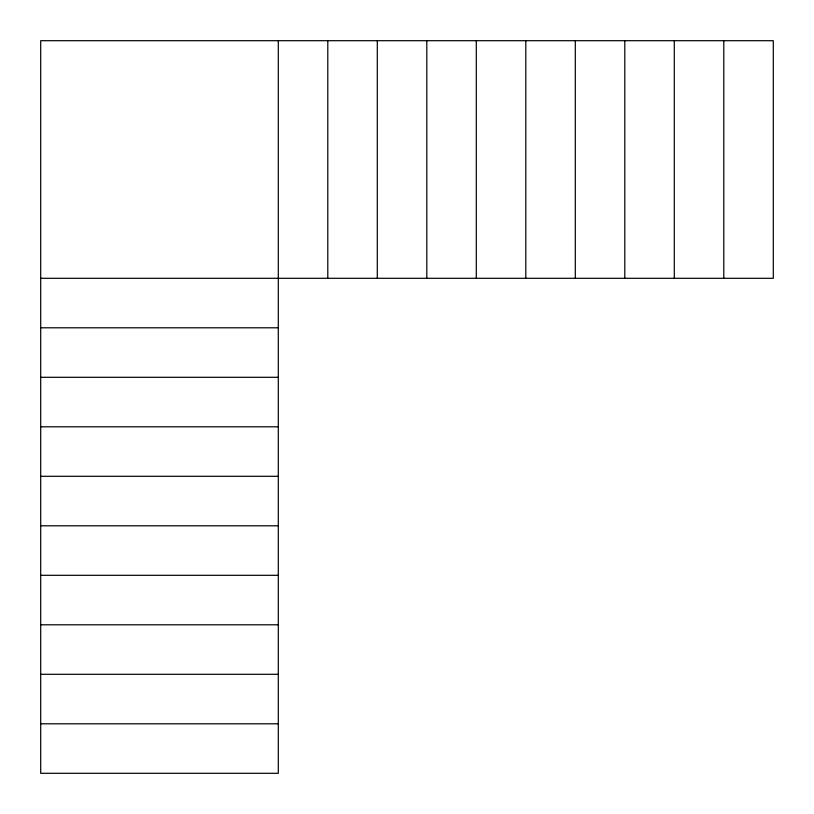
<?xml version="1.0" encoding="UTF-8"?>
<svg xmlns="http://www.w3.org/2000/svg" width="814" height="814" viewBox="0 0 814 814"><rect width="100%" height="100%" fill="white"/><g stroke="black" fill="none" stroke-linecap="round" stroke-linejoin="round"><path stroke-width="1.22" d="M40.7 278.296L773.3 278.296L773.3 40.7L40.7 40.7L40.7 773.3L278.296 773.3L278.296 40.7M40.7 327.798L278.296 327.798M40.7 377.299L278.296 377.299M40.7 426.801L278.296 426.801M40.7 476.302L278.296 476.302M40.7 525.803L278.296 525.803M40.7 575.305L278.296 575.305M40.7 624.796L278.296 624.796M40.7 674.297L278.296 674.297M40.7 723.799L278.296 723.799M723.799 40.7L723.799 278.296M674.297 40.7L674.297 278.296M624.796 40.7L624.796 278.296M575.305 40.7L575.305 278.296M525.803 40.7L525.803 278.296M476.302 40.7L476.302 278.296M426.801 40.7L426.801 278.296M377.299 40.7L377.299 278.296M327.798 40.7L327.798 278.296"/></g></svg>
